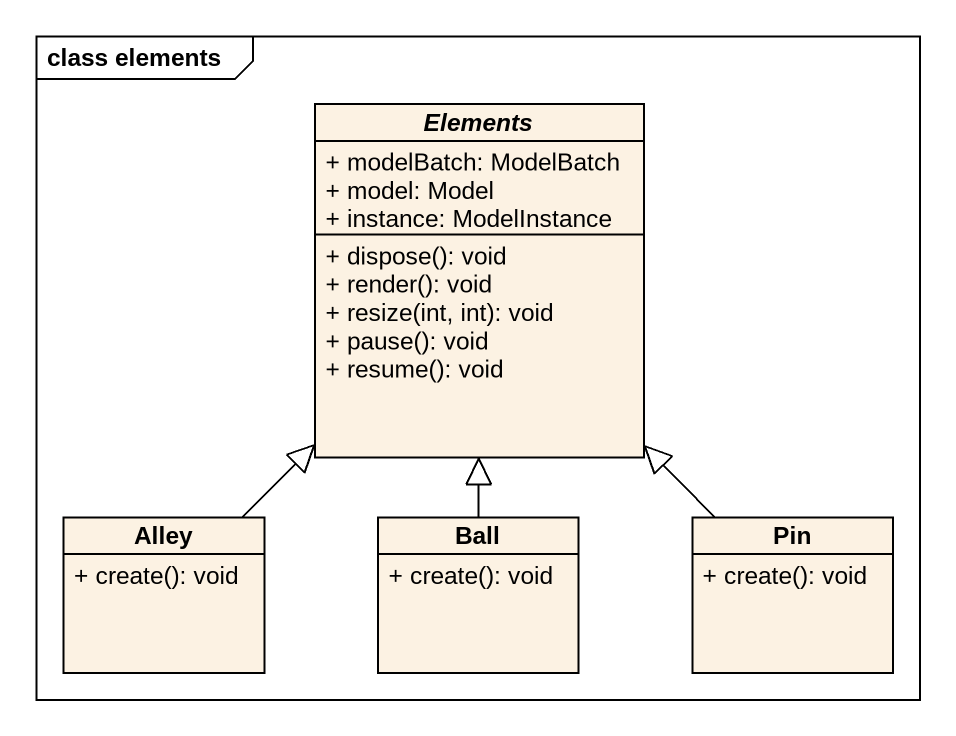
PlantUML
@startuml
mainframe class elements
hide circle
hide empty members
skinparam classAttributeIconSize 0
abstract class Elements {
  + modelBatch: ModelBatch
  + model: Model
  + instance: ModelInstance
  + dispose(): void
  + render(): void
  + resize(int, int): void
  + pause(): void
  + resume(): void
}
class Alley {
  + create(): void
}
class Ball {
  + create(): void
}
class Pin {
  + create(): void
}
Alley -up-|> Elements
Ball -up-|> Elements
Pin -up-|> Elements
@enduml
